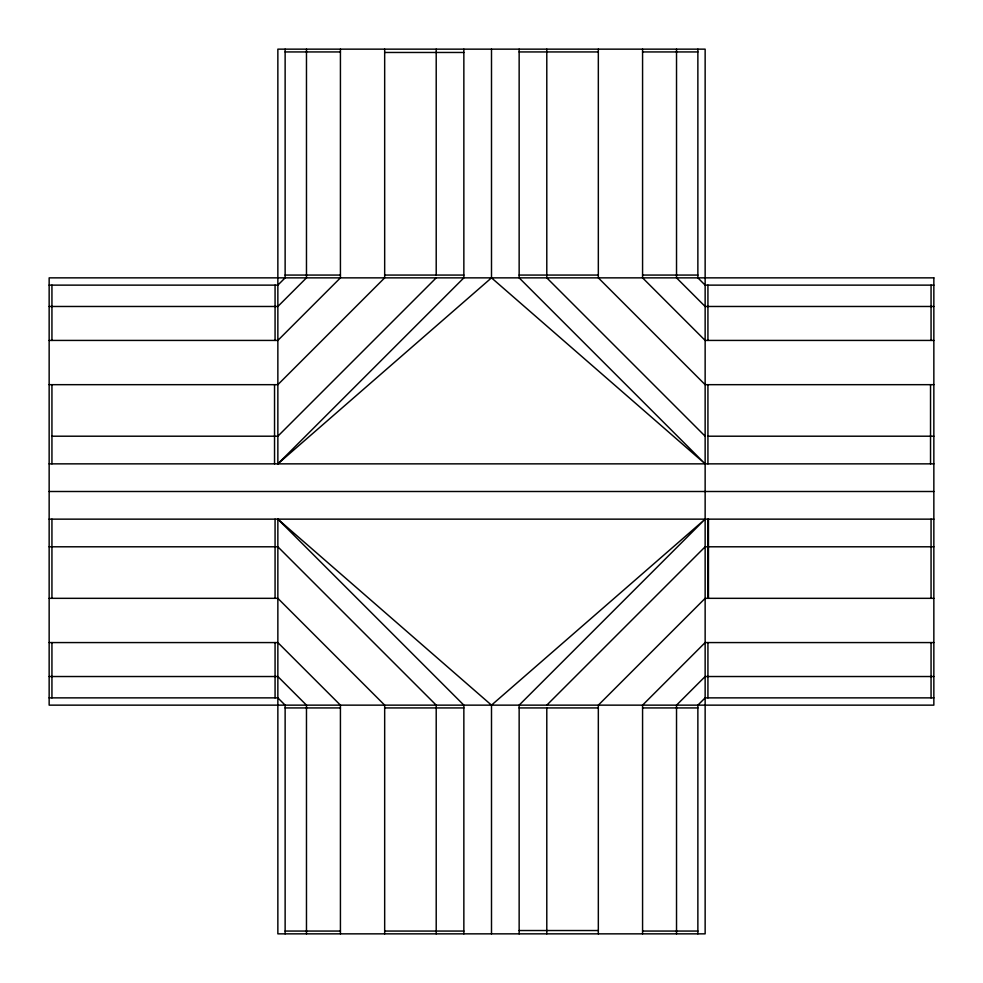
<?xml version="1.0" encoding="UTF-8"?>
<svg xmlns="http://www.w3.org/2000/svg" width="983" height="983" viewBox="0 0 983 983"><rect width="100%" height="100%" fill="white"/><g stroke="black" fill="none" stroke-linecap="round" stroke-linejoin="round"><path stroke-width="1.47" d="M436.206 277.857L277.857 436.206L51.939 436.206M491.5 933.85L491.5 705.143L277.857 519.147L277.857 933.85L705.143 933.85L705.143 49.15L277.857 49.15L277.857 463.853L463.853 277.857L463.853 49.15M546.794 705.143L705.143 546.794L933.85 546.794M277.857 463.853L491.5 277.857L491.5 49.15M491.5 705.143L705.143 519.147L519.147 705.143L519.147 933.85M285.131 51.939L340.425 51.939M519.147 51.939L598.328 51.939M642.575 51.939L697.869 51.939M384.672 52.468L463.853 52.468M285.131 275.068L340.425 275.068M384.672 275.068L463.853 275.068M519.147 275.068L598.328 275.068M642.575 275.068L697.869 275.068M49.15 285.131L277.857 285.131L285.131 277.857L285.131 49.15M933.85 285.131L705.143 285.131L697.869 277.857L697.869 49.15M49.15 306.475L277.857 306.475L306.475 277.857L306.475 49.15M933.85 306.475L705.143 306.475L676.525 277.857L676.525 49.15M49.15 340.425L277.857 340.425L340.425 277.857L340.425 49.15M933.85 340.425L705.143 340.425L642.575 277.857L642.575 49.15M49.15 384.672L277.857 384.672L384.672 277.857L384.672 49.15M933.85 384.672L705.143 384.672L598.328 277.857L598.328 49.15M707.932 436.206L933.85 436.206M49.15 463.853L933.85 463.853M49.15 491.5L933.85 491.5M49.15 519.147L933.85 519.147M49.15 546.794L277.857 546.794L436.206 705.143L436.206 933.85M49.15 598.328L277.857 598.328L384.672 705.143L384.672 933.85M933.85 598.328L705.143 598.328L598.328 705.143L598.328 933.85M49.15 642.575L277.857 642.575L340.425 705.143L340.425 933.85M933.85 642.575L705.143 642.575L642.575 705.143L642.575 933.85M49.15 676.525L277.857 676.525L306.475 705.143L306.475 933.85M933.85 676.525L705.143 676.525L676.525 705.143L676.525 933.85M49.15 697.869L277.857 697.869L285.131 705.143L285.131 933.85M933.85 697.869L705.143 697.869L697.869 705.143L697.869 933.85M285.131 707.932L340.425 707.932M384.672 707.932L463.853 707.932M519.147 707.932L598.328 707.932M642.575 707.932L697.869 707.932M519.147 930.532L598.328 930.532M285.131 931.061L340.425 931.061M384.672 931.061L463.853 931.061M642.575 931.061L697.869 931.061M491.5 277.857L705.143 463.853L519.147 277.857L519.147 49.15M705.143 436.206L546.794 277.857L546.794 49.15M277.857 519.147L463.853 705.143L463.853 933.85M931.061 285.131L931.061 340.425M931.061 519.147L931.061 598.328M931.061 642.575L931.061 697.869M930.532 384.672L930.532 463.853M708.46 519.147L708.46 598.328M707.932 285.131L707.932 340.425M707.932 384.672L707.932 463.853M707.932 519.147L707.932 598.328M707.932 642.575L707.932 697.869M546.794 707.932L546.794 933.85M436.206 49.15L436.206 275.068M275.068 285.131L275.068 340.425M275.068 519.147L275.068 598.328M275.068 642.575L275.068 697.869M274.54 384.672L274.54 463.853M51.939 285.131L51.939 340.425M51.939 384.672L51.939 463.853M51.939 519.147L51.939 598.328M51.939 642.575L51.939 697.869M933.85 277.857L49.15 277.857L49.15 705.143L933.85 705.143L933.85 277.857"/></g></svg>
